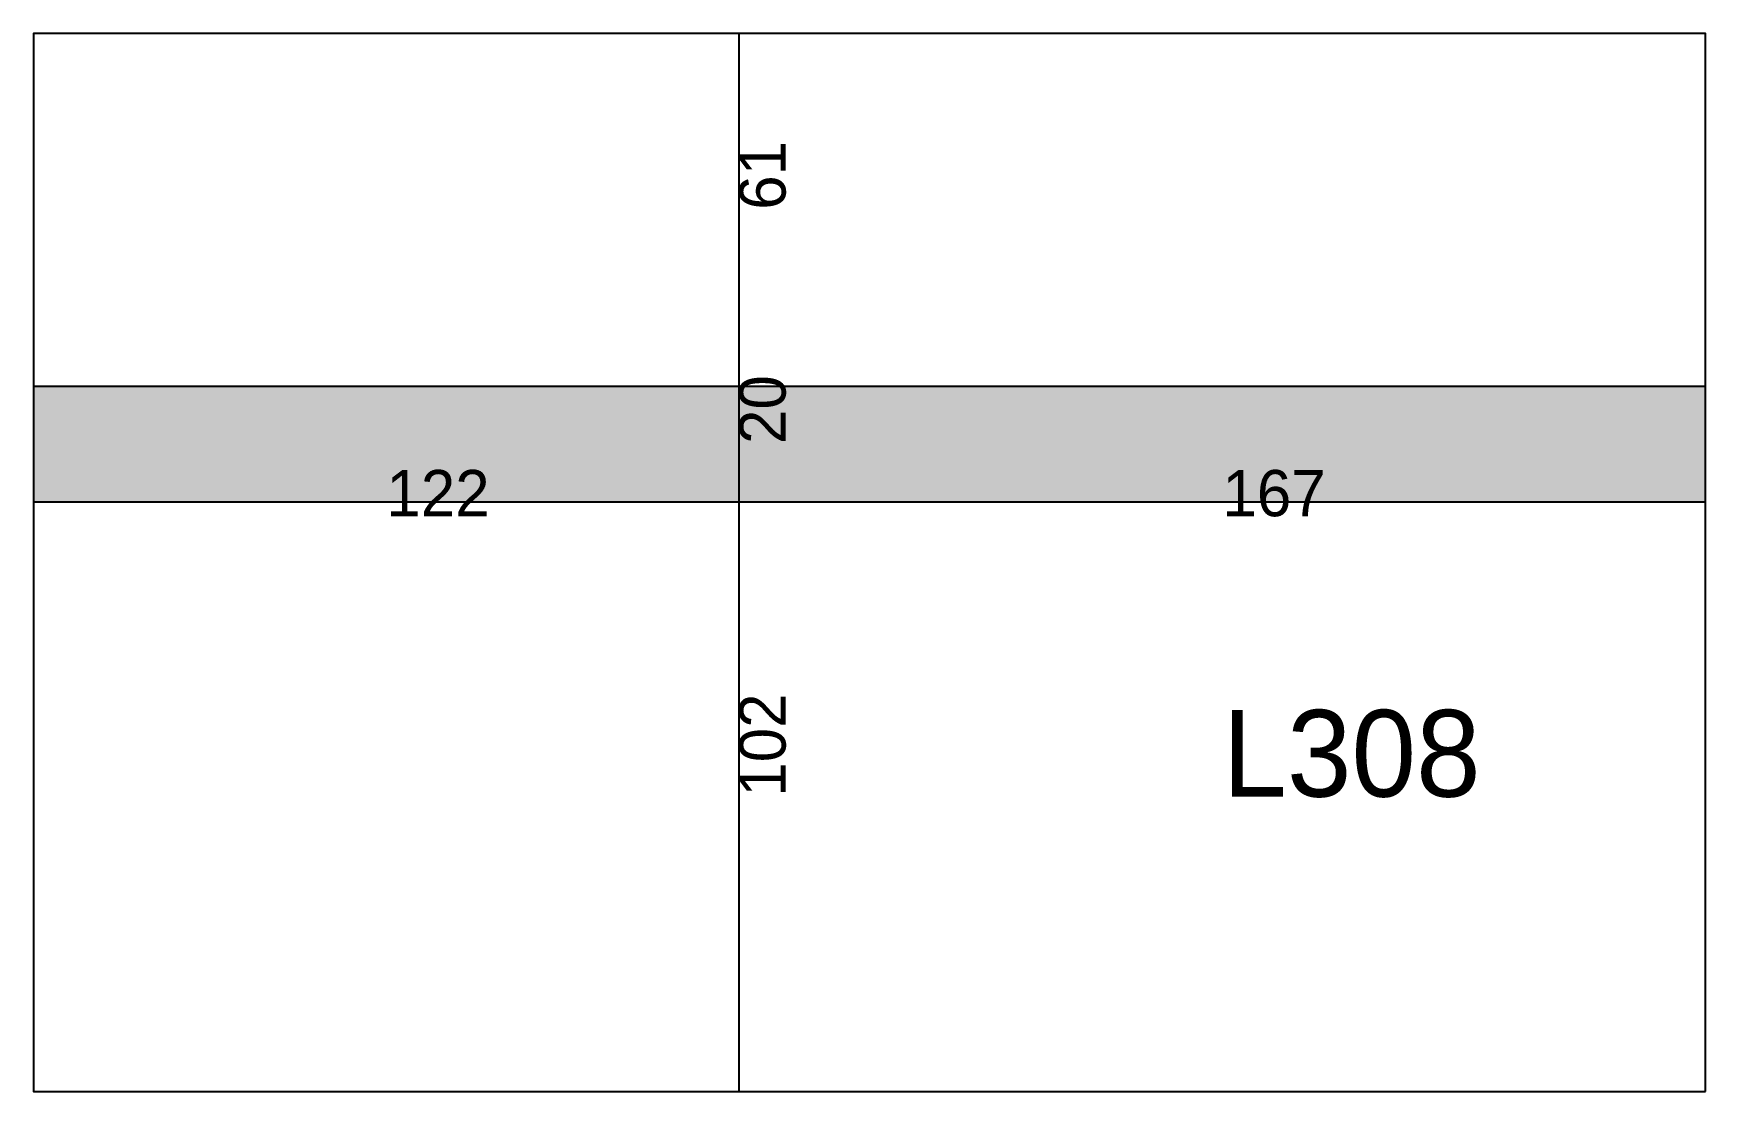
# Model space of a CAD drawing. Extents: x 4244 to 4533, y 3010 to 3193.
import ezdxf

# ---------------------------------------------------------------- set-up
doc = ezdxf.new("R2010")
doc.units = 0
for name, color, linetype in [('3', 3, 'Continuous'), ('4', 4, 'Continuous'), ('Hachura', 251, 'Continuous'), ('Painéis', 200, 'Continuous')]:
    doc.layers.add(name, color=color, linetype=linetype)

msp = doc.modelspace()

# ---------------------------------------------------------------- hatches: boundary and pattern name
at = {"layer": 'Hachura'}
h = msp.add_hatch(color=7, dxfattribs=at)
h.dxf.hatch_style = 1
h.paths.add_polyline_path([(4244.3825, 3112.038), (4533.3825, 3112.038), (4533.3825, 3132.038), (4244.3825, 3132.038)])

# ---------------------------------------------------------------- linework, layer by layer
at = {"layer": '3'}
for p, q in [((4533.3825, 3193.038), (4244.3825, 3193.038)), ((4244.3825, 3193.038), (4244.3825, 3010.038)), ((4366.3825, 3010.038), (4366.3825, 3193.038)), ((4533.3825, 3010.038), (4533.3825, 3193.038)), ((4244.3825, 3132.038), (4533.3825, 3132.038)), ((4244.3825, 3112.038), (4533.3825, 3112.038)), ((4244.3825, 3010.038), (4533.3825, 3010.038))]:
    msp.add_line(p, q, dxfattribs=at)
at = {"layer": '3', "lineweight": 25}
msp.add_lwpolyline([(4533.3825, 3010.038), (4533.3825, 3193.038), (4244.3825, 3193.038), (4244.3825, 3010.038)], close=True, dxfattribs=at)
at = {"layer": 'Painéis', "lineweight": 18}
for p, q in [((4366.3825, 3010.038), (4366.3825, 3193.038)), ((4244.3825, 3132.038), (4533.3825, 3132.038)), ((4244.3825, 3112.038), (4533.3825, 3112.038))]:
    msp.add_line(p, q, dxfattribs=at)

# ---------------------------------------------------------------- texts
at = {"layer": '4'}
msp.add_text('L308', height=15, dxfattribs=at).set_placement((4449.8825, 3061.038))
at = {"layer": 'Painéis'}
for s, p in [('61', (4374.3825, 3162.538)), ('20', (4374.3825, 3122.038)), ('102', (4374.3825, 3061.038))]:
    msp.add_text(s, height=8, rotation=90, dxfattribs=at).set_placement(p)
for s, p in [('122', (4305.3825, 3109.538)), ('167', (4449.8825, 3109.538))]:
    msp.add_text(s, height=8, dxfattribs=at).set_placement(p)

doc.saveas('drawing.dxf')
